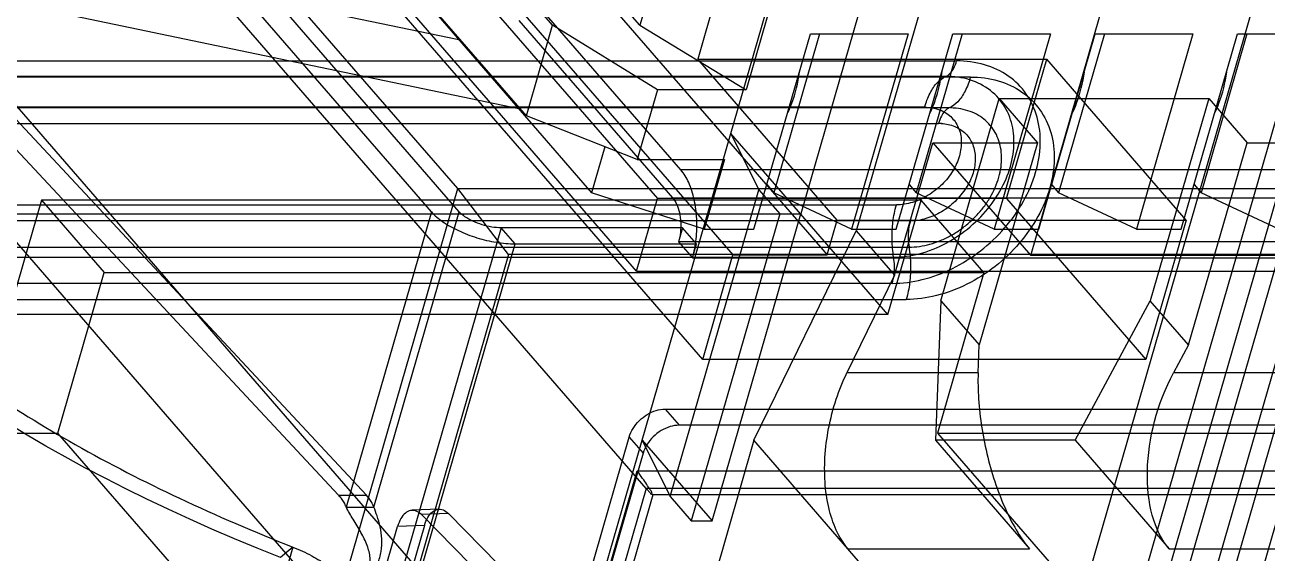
# Model space of a CAD drawing. Header units: millimetres. Extents: x -1 to 407, y -1 to 283.
# Drawn here: x 196.108 to 198.034, y 180.492 to 181.312 of the extents above; entities that cross this region are included whole.
import ezdxf

# ---------------------------------------------------------------- set-up
doc = ezdxf.new("R2010")
doc.units = ezdxf.units.MM
doc.header["$LTSCALE"] = 23.1
doc.layers.get('0').update_dxf_attribs({"linetype": 'CONTINUOUS'})
for name, color, linetype in [('_154401', 7, 'CONTINUOUS'), ('_242707', 7, 'CONTINUOUS'), ('_307065', 7, 'CONTINUOUS'), ('_367183', 7, 'CONTINUOUS'), ('_372860', 7, 'CONTINUOUS')]:
    doc.layers.add(name, color=color, linetype=linetype)

msp = doc.modelspace()

# ---------------------------------------------------------------- linework, layer by layer
at = {"color": 6, "linetype": 'Continuous'}
for p, q in [((198.3251, 182.4254), (197.7251, 180.347)), ((197.7805, 180.2387), (198.4117, 182.4254)), ((197.7784, 182.3129), (197.3972, 180.9923)), ((196.7383, 181.0222), (195.9091, 181.9797)), ((196.7816, 181.0222), (195.9524, 181.9797)), ((196.3183, 181.98), (197.206, 180.955)), ((196.4645, 181.98), (197.3522, 180.955)), ((197.1591, 180.7926), (196.2715, 181.8176)), ((196.4176, 181.8176), (197.0888, 181.0426)), ((197.0714, 180.5925), (196.0755, 181.7425)), ((197.0563, 180.93), (196.3526, 181.7425)), ((197.6677, 180.9542), (197.8427, 181.5604)), ((198.2717, 181.5652), (197.8779, 180.2012)), ((196.9403, 180.2345), (197.3153, 181.5335)), ((195.7359, 181.503), (196.5944, 180.582)), ((196.6377, 180.582), (195.7792, 181.503)), ((197.8215, 180.256), (198.1761, 181.4841)), ((198.1977, 181.4591), (197.8432, 180.231)), ((197.2063, 181.4496), (197.1513, 181.2591)), ((197.9153, 180.2306), (198.2627, 181.4341)), ((198.306, 181.4341), (197.9586, 180.2306)), ((197.4235, 181.4085), (197.311, 181.0188)), ((196.7793, 181.058), (196.487, 181.3955)), ((197.1251, 181.0871), (196.8869, 181.3621)), ((196.7729, 180.192), (195.7769, 181.342)), ((195.9599, 181.342), (196.9558, 180.192)), ((197.1126, 181.0438), (196.8744, 181.3188)), ((195.1928, 181.2562), (197.5528, 181.2562)), ((197.3678, 181.0091), (197.1513, 181.2591)), ((197.1513, 181.2591), (197.6925, 181.2591)), ((197.63, 181.0426), (197.6925, 181.2591)), ((197.909, 181.0091), (197.6925, 181.2591)), ((197.5362, 181.2322), (195.1763, 181.2322)), ((197.5744, 181.2312), (195.2145, 181.2312)), ((197.5032, 181.1843), (195.1432, 181.1843)), ((197.5283, 180.884), (197.619, 181.1979)), ((197.619, 181.1979), (197.6785, 181.1292)), ((197.619, 181.1979), (197.9437, 181.1979)), ((197.9437, 181.1979), (197.8531, 180.884)), ((197.9437, 181.1979), (198.0033, 181.1292)), ((197.5413, 181.1833), (195.1814, 181.1833)), ((197.5475, 181.1831), (197.5434, 181.1833)), ((197.5482, 181.1831), (197.5475, 181.1831)), ((195.1649, 181.1593), (197.5248, 181.1593)), ((197.4567, 180.9235), (197.5161, 181.1292)), ((197.5161, 181.1292), (197.6677, 180.9542)), ((197.5161, 181.1292), (197.6785, 181.1292)), ((197.6785, 181.1292), (197.5879, 180.8153)), ((197.9126, 180.8153), (198.0033, 181.1292)), ((198.0033, 181.1292), (198.1602, 181.1292)), ((199.9397, 181.0871), (197.1251, 181.0871)), ((196.0105, 178.395), (196.7793, 181.058)), ((196.858, 180.9556), (196.7793, 181.058)), ((196.7793, 181.058), (200.2109, 181.058)), ((197.1086, 180.58), (197.2461, 181.0563)), ((195.0995, 181.0328), (197.4594, 181.0328)), ((196.1336, 181.0401), (196.0824, 180.8626)), ((196.1336, 181.0401), (196.231, 180.9276)), ((197.4976, 181.0401), (196.1336, 181.0401)), ((197.0563, 180.93), (197.0888, 181.0426)), ((197.63, 181.0426), (197.0888, 181.0426)), ((197.1126, 181.0438), (199.9272, 181.0438)), ((197.4464, 180.8626), (197.4976, 181.0401)), ((197.595, 180.9276), (197.4976, 181.0401)), ((197.63, 181.0426), (197.8465, 180.7926)), ((196.7383, 181.0222), (196.606, 180.5638)), ((196.6493, 180.5638), (196.7816, 181.0222)), ((197.4811, 181.0078), (195.1211, 181.0078)), ((196.8682, 180.9722), (196.8465, 180.9972)), ((197.128, 180.9972), (197.1217, 180.9755)), ((197.2385, 180.6675), (197.3972, 180.9923)), ((197.3522, 180.955), (197.3678, 181.0091)), ((197.3678, 181.0091), (197.909, 181.0091)), ((197.3972, 180.9923), (197.4567, 180.9235)), ((197.909, 181.0091), (197.8465, 180.7926)), ((197.1434, 180.9505), (197.1496, 180.9722)), ((195.119, 180.9672), (197.479, 180.9672)), ((196.858, 180.9556), (196.108, 178.3575)), ((200.1597, 180.9556), (196.858, 180.9556)), ((197.1591, 180.7926), (197.206, 180.955)), ((197.206, 180.955), (197.3522, 180.955)), ((198.3118, 180.9542), (197.6677, 180.9542)), ((195.0953, 180.9516), (197.4552, 180.9516)), ((196.1592, 180.6786), (196.231, 180.9276)), ((196.231, 180.9276), (197.595, 180.9276)), ((197.0563, 180.93), (199.0806, 180.93)), ((197.4567, 180.9235), (197.3827, 180.772)), ((197.595, 180.9276), (197.5232, 180.6786)), ((197.4531, 180.911), (195.0932, 180.911)), ((195.1148, 180.886), (197.4748, 180.886)), ((197.5283, 180.884), (197.52, 180.6675)), ((197.5283, 180.884), (197.5879, 180.8153)), ((197.7365, 180.6675), (197.8531, 180.884)), ((197.9126, 180.8153), (197.8531, 180.884)), ((197.5862, 180.772), (197.5879, 180.8153)), ((197.9126, 180.8153), (197.8893, 180.772)), ((197.8465, 180.7926), (197.1591, 180.7926)), ((197.5862, 180.772), (197.3827, 180.772)), ((198.0571, 180.772), (197.8893, 180.772)), ((197.1009, 180.7157), (197.1225, 180.6907)), ((195.5519, 180.6786), (196.1592, 180.6786)), ((196.3324, 180.4786), (196.1592, 180.6786)), ((197.0451, 180.6724), (197.0667, 180.6474)), ((197.0653, 180.6675), (197.1086, 180.58)), ((197.0653, 180.6675), (197.1735, 180.5425)), ((197.2385, 180.6675), (197.1135, 180.2345)), ((197.4496, 180.4237), (197.2385, 180.6675)), ((197.52, 180.6675), (197.6661, 180.4987)), ((197.7365, 180.6675), (197.52, 180.6675)), ((197.5232, 180.6786), (197.6964, 180.4786)), ((197.5232, 180.6786), (198.1305, 180.6786)), ((197.7365, 180.6675), (197.8826, 180.4987)), ((196.9421, 180.2194), (197.0577, 180.62)), ((197.0577, 180.62), (199.7662, 180.62)), ((197.0714, 180.5925), (196.9558, 180.192)), ((199.65, 180.5925), (197.0714, 180.5925)), ((196.5944, 180.582), (196.6377, 180.582)), ((197.0817, 180.5828), (196.9661, 180.1822)), ((199.6775, 180.5825), (197.0814, 180.5825)), ((197.1086, 180.58), (197.1411, 180.5425)), ((196.606, 180.5638), (196.6493, 180.5638)), ((196.7502, 180.5604), (196.7084, 180.5587)), ((196.7647, 180.5538), (196.723, 180.5521)), ((196.723, 180.5521), (196.8746, 180.398)), ((196.9163, 180.3997), (196.7647, 180.5538)), ((196.5984, 180.2306), (196.6859, 180.5337)), ((196.7277, 180.5354), (196.6402, 180.2323)), ((196.7277, 180.5354), (196.6859, 180.5337)), ((196.5235, 180.5017), (196.4127, 180.1178)), ((196.5235, 180.5017), (196.5043, 180.4856)), ((197.3846, 180.4987), (197.6661, 180.4987)), ((197.8826, 180.4987), (198.0937, 180.4987))]:
    msp.add_line(p, q, dxfattribs=at)
at = {"color": 7, "linetype": 'Continuous'}
for p, q in [((197.2028, 181.1438), (197.2461, 181.0563)), ((197.4464, 180.8626), (197.2028, 181.1438)), ((197.2461, 181.0563), (197.2786, 181.0188)), ((195.9471, 181.0188), (197.311, 181.0188)), ((197.2786, 181.0188), (197.1411, 180.5425)), ((197.1735, 180.5425), (197.311, 181.0188)), ((196.8465, 180.9972), (196.0903, 178.3775)), ((197.128, 180.9972), (196.8465, 180.9972)), ((197.1496, 180.9722), (197.128, 180.9972)), ((196.1119, 178.3525), (196.8682, 180.9722)), ((196.8682, 180.9722), (197.1496, 180.9722)), ((197.1217, 180.9755), (197.1434, 180.9505)), ((199.9363, 180.9755), (197.1217, 180.9755)), ((197.1434, 180.9505), (199.958, 180.9505)), ((197.4464, 180.8626), (196.0824, 180.8626)), ((197.1009, 180.7157), (199.8072, 180.7157)), ((199.8288, 180.6907), (197.1225, 180.6907)), ((196.9175, 180.2304), (197.0451, 180.6724)), ((197.0667, 180.6474), (196.9391, 180.2054)), ((197.1411, 180.5425), (197.1735, 180.5425))]:
    msp.add_line(p, q, dxfattribs=at)
at = {"color": 6, "linetype": 'Continuous'}
for centre, radius, start, end in [((197.5363, 181.0953), 0.1369, 86.2904, 90.012), ((197.5248, 181.0853), 0.074, 86.636, 89.9635)]:
    msp.add_arc(centre, radius, start, end, dxfattribs=at)
at = {"color": 6, "linetype": 'Continuous', "extrusion": (0, 0, -1)}
for centre, major_axis, ratio, start_param, end_param in [((197.081, 180.9681), (-1.4564, 0.3624), 0.423626, 5.012153, 5.860427), ((197.9759, 180.672), (0.057, 0.1973), 0.576999, -2.783164, -1.212368), ((196.9702, 180.5842), (-1.4252, 0.4706), 0.441408, -1.303516, -0.455242), ((196.9702, 180.5842), (-1.3777, 0.4549), 0.441408, 4.979669, 5.827943)]:
    msp.add_ellipse(centre, major_axis=major_axis, ratio=ratio, start_param=start_param, end_param=end_param, dxfattribs=at)
at = {"color": 6, "linetype": 'Continuous'}
for points, knots in [([(197.4531, 180.911), (197.4687, 180.911), (197.501, 180.9153), (197.5476, 180.9329), (197.5909, 180.9603), (197.6284, 180.9957), (197.6576, 181.0369), (197.6768, 181.0813), (197.6845, 181.1262), (197.68, 181.1687), (197.6628, 181.2061), (197.6339, 181.2349), (197.5957, 181.2526), (197.5673, 181.2562), (197.5528, 181.2562)], [0, 0, 0, 0, 0.085354, 0.176037, 0.269785, 0.3637, 0.456022, 0.543863, 0.625818, 0.702083, 0.774238, 0.84598, 0.920531, 1, 1, 1, 1]), ([(197.5362, 181.2322), (197.5387, 181.2333), (197.5436, 181.2371), (197.5491, 181.2455), (197.5517, 181.2523), (197.5528, 181.2562)], [0, 0, 0, 0, 0.26963, 0.601802, 1, 1, 1, 1]), ([(197.4552, 180.9516), (197.4686, 180.9516), (197.4969, 180.9556), (197.5375, 180.972), (197.5748, 180.9976), (197.6058, 181.03), (197.6284, 181.0669), (197.6411, 181.1055), (197.643, 181.1432), (197.6338, 181.1777), (197.6131, 181.2065), (197.5821, 181.226), (197.5577, 181.2311), (197.5451, 181.2319)], [0, 0, 0, 0, 0.091618, 0.193992, 0.2977, 0.399719, 0.499661, 0.591285, 0.676323, 0.754647, 0.832035, 0.913682, 1, 1, 1, 1]), ([(197.5744, 181.2312), (197.5889, 181.2312), (197.6171, 181.2276), (197.6551, 181.2102), (197.6839, 181.1818), (197.7013, 181.1449), (197.7062, 181.1025), (197.6989, 181.0577), (197.68, 181.0132), (197.651, 180.9718), (197.6135, 180.936), (197.5699, 180.9082), (197.523, 180.8904), (197.4904, 180.886), (197.4748, 180.886)], [0, 0, 0, 0, 0.079193, 0.153077, 0.224106, 0.295691, 0.371752, 0.453585, 0.541191, 0.633457, 0.727996, 0.822743, 0.914322, 1, 1, 1, 1]), ([(197.5032, 181.1843), (197.5053, 181.1919), (197.5105, 181.2055), (197.5214, 181.2224), (197.5312, 181.2301), (197.5362, 181.2322)], [0, 0, 0, 0, 0.393549, 0.726569, 1, 1, 1, 1]), ([(197.5744, 181.2312), (197.5722, 181.2236), (197.5671, 181.21), (197.5562, 181.1931), (197.5464, 181.1854), (197.5413, 181.1833)], [0, 0, 0, 0, 0.393549, 0.726569, 1, 1, 1, 1]), ([(197.5032, 181.1843), (197.5108, 181.1843), (197.5256, 181.1821), (197.5445, 181.171), (197.5569, 181.1533), (197.5614, 181.1315), (197.5581, 181.1079), (197.5475, 181.0845), (197.5308, 181.0636), (197.5094, 181.0468), (197.4852, 181.0357), (197.4678, 181.0328), (197.4594, 181.0328)], [0, 0, 0, 0, 0.094862, 0.182106, 0.266584, 0.355552, 0.453357, 0.559542, 0.670943, 0.784228, 0.895715, 1, 1, 1, 1]), ([(197.479, 180.9672), (197.4843, 180.9672), (197.4953, 180.968), (197.5118, 180.9715), (197.5282, 180.9772), (197.5442, 180.985), (197.5595, 180.9947), (197.5737, 181.0061), (197.5866, 181.0189), (197.5979, 181.033), (197.6073, 181.048), (197.6146, 181.0636), (197.6197, 181.0794), (197.6225, 181.0951), (197.6229, 181.1105), (197.6208, 181.1251), (197.6164, 181.1387), (197.6096, 181.151), (197.6007, 181.1616), (197.5898, 181.1703), (197.5772, 181.1769), (197.5631, 181.1813), (197.5532, 181.1827), (197.5482, 181.1831)], [0, 0, 0, 0, 0.047857, 0.097621, 0.149054, 0.201803, 0.255448, 0.309534, 0.363549, 0.41698, 0.469367, 0.520311, 0.569498, 0.616749, 0.66204, 0.705511, 0.747479, 0.78844, 0.829025, 0.869908, 0.911717, 0.954966, 1, 1, 1, 1]), ([(197.5413, 181.1833), (197.5389, 181.1822), (197.534, 181.1784), (197.5285, 181.17), (197.5259, 181.1631), (197.5248, 181.1593)], [0, 0, 0, 0, 0.26963, 0.601802, 1, 1, 1, 1]), ([(197.5291, 181.1592), (197.5362, 181.1588), (197.5501, 181.1558), (197.5678, 181.1444), (197.5792, 181.1265), (197.583, 181.1047), (197.5793, 181.0812), (197.5681, 181.0581), (197.5512, 181.0375), (197.53, 181.0211), (197.5061, 181.0106), (197.4892, 181.0078), (197.4811, 181.0078)], [0, 0, 0, 0, 0.090541, 0.175823, 0.260777, 0.351493, 0.450716, 0.558782, 0.672454, 0.786246, 0.896143, 1, 1, 1, 1]), ([(197.1434, 180.9505), (197.1461, 180.9601), (197.1498, 180.9802), (197.1506, 181.0108), (197.1468, 181.0404), (197.1388, 181.0664), (197.1302, 181.0813), (197.1251, 181.0871)], [0, 0, 0, 0, 0.209849, 0.429272, 0.642992, 0.836719, 1, 1, 1, 1]), ([(197.1126, 181.0438), (197.1151, 181.0409), (197.1194, 181.0335), (197.1234, 181.0205), (197.1253, 181.0057), (197.125, 180.9904), (197.1231, 180.9803), (197.1217, 180.9755)], [0, 0, 0, 0, 0.163304, 0.357047, 0.570769, 0.790178, 1, 1, 1, 1]), ([(197.4552, 180.9516), (197.4537, 180.9606), (197.4521, 180.979), (197.4535, 181.0064), (197.4569, 181.0242), (197.4594, 181.0328)], [0, 0, 0, 0, 0.335441, 0.674678, 1, 1, 1, 1]), ([(196.7383, 181.0222), (196.7434, 181.0163), (196.7568, 181.0051), (196.7808, 180.9918), (196.8089, 180.9811), (196.8384, 180.9741), (196.8585, 180.9722), (196.8682, 180.9722)], [0, 0, 0, 0, 0.165167, 0.362077, 0.577641, 0.795783, 1, 1, 1, 1]), ([(196.8465, 180.9972), (196.8417, 180.9972), (196.8316, 180.9981), (196.8169, 181.0016), (196.8028, 181.007), (196.7908, 181.0137), (196.7841, 181.0192), (196.7816, 181.0222)], [0, 0, 0, 0, 0.204244, 0.4224, 0.637962, 0.834856, 1, 1, 1, 1]), ([(197.4811, 181.0078), (197.4798, 181.0036), (197.4781, 180.9947), (197.4774, 180.981), (197.4782, 180.9717), (197.479, 180.9672)], [0, 0, 0, 0, 0.321066, 0.660217, 1, 1, 1, 1]), ([(197.479, 180.9672), (197.4804, 180.9581), (197.4821, 180.9397), (197.4807, 180.9124), (197.4772, 180.8945), (197.4748, 180.886)], [0, 0, 0, 0, 0.335437, 0.674676, 1, 1, 1, 1]), ([(195.8171, 180.9396), (195.8486, 180.9055), (195.9205, 180.8382), (196.0446, 180.7454), (196.1886, 180.6568), (196.3497, 180.5741), (196.4641, 180.525), (196.5235, 180.5017)], [0, 0, 0, 0, 0.166516, 0.351845, 0.554284, 0.77135, 1, 1, 1, 1]), ([(197.4531, 180.911), (197.4543, 180.9152), (197.4561, 180.9241), (197.4568, 180.9377), (197.456, 180.947), (197.4552, 180.9516)], [0, 0, 0, 0, 0.321079, 0.660227, 1, 1, 1, 1]), ([(197.3846, 180.4987), (197.3781, 180.5063), (197.3661, 180.5253), (197.3544, 180.5589), (197.3481, 180.5984), (197.3478, 180.6414), (197.3534, 180.6864), (197.3649, 180.7306), (197.3763, 180.7588), (197.3827, 180.772)], [0, 0, 0, 0, 0.105161, 0.232012, 0.371942, 0.522252, 0.681846, 0.846469, 1, 1, 1, 1]), ([(197.5862, 180.772), (197.5857, 180.7586), (197.5863, 180.7301), (197.5913, 180.6864), (197.6004, 180.6417), (197.6129, 180.5988), (197.6284, 180.5593), (197.6458, 180.5259), (197.6593, 180.5066), (197.6661, 180.4987)], [0, 0, 0, 0, 0.138165, 0.294878, 0.454598, 0.610077, 0.757729, 0.892212, 1, 1, 1, 1]), ([(197.0714, 180.5925), (197.0727, 180.5911), (197.075, 180.5883), (197.0776, 180.5859), (197.081, 180.5817), (197.0802, 180.5881), (197.0766, 180.5916), (197.072, 180.5997), (197.0654, 180.6089), (197.0605, 180.6161), (197.0577, 180.62)], [0, 0, 0, 0, 0.100311, 0.177137, 0.228834, 0.284454, 0.387218, 0.542318, 0.748529, 1, 1, 1, 1]), ([(196.5944, 180.582), (196.596, 180.5804), (196.5989, 180.5768), (196.6027, 180.5707), (196.6049, 180.5662), (196.606, 180.5638)], [0, 0, 0, 0, 0.303776, 0.637359, 1, 1, 1, 1]), ([(196.6493, 180.5638), (196.6482, 180.5662), (196.646, 180.5707), (196.6422, 180.5768), (196.6393, 180.5804), (196.6377, 180.582)], [0, 0, 0, 0, 0.362641, 0.696224, 1, 1, 1, 1]), ([(196.5706, 180.4413), (196.5751, 180.4386), (196.5863, 180.4351), (196.6041, 180.4356), (196.6214, 180.4417), (196.6351, 180.453), (196.643, 180.4682), (196.6442, 180.486), (196.639, 180.5052), (196.6292, 180.5249), (196.6173, 180.5443), (196.6094, 180.5574), (196.606, 180.5638)], [0, 0, 0, 0, 0.083232, 0.17913, 0.276517, 0.36648, 0.451411, 0.539602, 0.641056, 0.759817, 0.885225, 1, 1, 1, 1]), ([(196.6139, 180.4413), (196.6169, 180.4408), (196.6245, 180.4423), (196.6356, 180.4489), (196.647, 180.4603), (196.6559, 180.4762), (196.6612, 180.4948), (196.6623, 180.5143), (196.6593, 180.5328), (196.6545, 180.5491), (196.6509, 180.5592), (196.6493, 180.5638)], [0, 0, 0, 0, 0.06198, 0.151089, 0.2617, 0.387031, 0.519759, 0.6525, 0.781417, 0.900833, 1, 1, 1, 1]), ([(196.723, 180.5521), (196.7207, 180.5544), (196.7155, 180.5583), (196.7058, 180.5593), (196.697, 180.5545), (196.6902, 180.5455), (196.6872, 180.5379), (196.6859, 180.5337)], [0, 0, 0, 0, 0.191676, 0.358127, 0.533782, 0.745515, 1, 1, 1, 1]), ([(196.7277, 180.5354), (196.7289, 180.5396), (196.7319, 180.5472), (196.7387, 180.5562), (196.7475, 180.561), (196.7572, 180.56), (196.7624, 180.5561), (196.7647, 180.5538)], [0, 0, 0, 0, 0.254513, 0.466253, 0.641903, 0.808345, 1, 1, 1, 1]), ([(196.5235, 180.5017), (196.5336, 180.4977), (196.5523, 180.489), (196.577, 180.4739), (196.5908, 180.4621), (196.5965, 180.4559)], [0, 0, 0, 0, 0.374757, 0.712137, 1, 1, 1, 1])]:
    msp.add_open_spline(points, degree=3, knots=knots, dxfattribs=at)
at = {"color": 7, "linetype": 'Continuous'}
for points, knots in [([(197.0451, 180.6724), (197.0464, 180.6771), (197.0507, 180.6864), (197.0603, 180.6983), (197.0726, 180.7079), (197.0863, 180.7141), (197.0961, 180.7157), (197.1009, 180.7157)], [0, 0, 0, 0, 0.195347, 0.401193, 0.609452, 0.811382, 1, 1, 1, 1]), ([(197.1225, 180.6907), (197.1178, 180.6907), (197.108, 180.6891), (197.0942, 180.6829), (197.0819, 180.6733), (197.0723, 180.6614), (197.0681, 180.6521), (197.0667, 180.6474)], [0, 0, 0, 0, 0.188618, 0.390548, 0.598807, 0.804653, 1, 1, 1, 1])]:
    msp.add_open_spline(points, degree=3, knots=knots, dxfattribs=at)
at = {"layer": '_154401', "color": 7, "linetype": 'Continuous'}
msp.add_open_spline([(197.733, 181.1766), (197.7352, 181.1811), (197.7435, 181.2011), (197.7485, 181.2223), (197.751, 181.2387)], degree=3, knots=[0, 0, 0, 0, 0.231748, 1, 1, 1, 1], dxfattribs=at)
at = {"layer": '_242707', "color": 7, "linetype": 'Continuous'}
for p, q in [((196.8739, 181.182), (196.1223, 181.3384)), ((196.4911, 181.3496), (196.781, 181.2893))]:
    msp.add_line(p, q, dxfattribs=at)
msp.add_open_spline([(197.2914, 181.1766), (197.2935, 181.1811), (197.3018, 181.2011), (197.3069, 181.2223), (197.3093, 181.2387)], degree=3, knots=[0, 0, 0, 0, 0.231748, 1, 1, 1, 1], dxfattribs=at)
at = {"layer": '_307065', "color": 7, "linetype": 'Continuous'}
for p, q in [((196.7287, 181.3496), (196.9867, 181.0517)), ((196.8858, 181.1708), (196.7309, 181.3496)), ((196.9264, 181.3115), (196.8934, 181.3496)), ((197.0617, 181.3115), (197.0287, 181.3496)), ((197.0728, 181.3496), (197.0617, 181.3115)), ((197.2662, 181.3496), (197.2263, 181.2115)), ((196.8858, 181.1708), (196.9264, 181.3115)), ((197.0888, 181.2115), (196.9264, 181.3115)), ((197.0617, 181.3115), (197.2263, 181.2115)), ((197.2385, 180.995), (197.326, 181.2981)), ((197.3404, 181.2981), (197.2693, 181.0517)), ((197.326, 181.2981), (197.4775, 181.2981)), ((197.4775, 181.2981), (197.39, 180.995)), ((197.4593, 180.995), (197.5468, 181.2981)), ((197.5613, 181.2981), (197.4901, 181.0517)), ((197.5468, 181.2981), (197.6984, 181.2981)), ((197.6984, 181.2981), (197.6109, 180.995)), ((197.6802, 180.995), (197.7677, 181.2981)), ((197.7821, 181.2981), (197.711, 181.0517)), ((197.7677, 181.2981), (197.9192, 181.2981)), ((197.9192, 181.2981), (197.8317, 180.995)), ((197.901, 180.995), (197.9885, 181.2981)), ((198.0029, 181.2981), (197.9318, 181.0517)), ((197.9885, 181.2981), (198.1401, 181.2981)), ((197.0888, 181.2115), (197.0576, 181.1032)), ((197.2263, 181.2115), (197.0888, 181.2115)), ((197.0576, 181.1032), (196.8858, 181.1708)), ((197.0073, 181.123), (196.9867, 181.0517)), ((197.0576, 181.1032), (197.1929, 181.1032)), ((197.1929, 181.1032), (197.1616, 180.995)), ((197.1616, 180.995), (196.9867, 181.0517)), ((197.2585, 181.0642), (197.2693, 181.0517)), ((197.39, 180.995), (197.2693, 181.0517)), ((197.4793, 181.0642), (197.4901, 181.0517)), ((197.6109, 180.995), (197.4901, 181.0517)), ((197.7001, 181.0642), (197.711, 181.0517)), ((197.8317, 180.995), (197.711, 181.0517)), ((197.921, 181.0642), (197.9318, 181.0517)), ((198.0526, 180.995), (197.9318, 181.0517)), ((197.1616, 180.995), (197.2385, 180.995)), ((197.39, 180.995), (197.4593, 180.995)), ((197.6109, 180.995), (197.6802, 180.995)), ((197.8317, 180.995), (197.901, 180.995))]:
    msp.add_line(p, q, dxfattribs=at)
at = {"layer": '_367183', "color": 7, "linetype": 'Continuous'}
for points, knots in [([(197.523, 181.2056), (197.5238, 181.2083), (197.5268, 181.2196), (197.529, 181.2311), (197.5303, 181.2398)], [0, 0, 0, 0, 0.242627, 1, 1, 1, 1]), ([(197.5118, 181.1758), (197.5129, 181.1781), (197.5173, 181.1878), (197.5208, 181.1978), (197.523, 181.2056)], [0, 0, 0, 0, 0.238773, 1, 1, 1, 1])]:
    msp.add_open_spline(points, degree=3, knots=knots, dxfattribs=at)
at = {"layer": '_372860', "color": 7, "linetype": 'Continuous'}
msp.add_open_spline([(197.9539, 181.1766), (197.956, 181.1811), (197.9643, 181.2011), (197.9694, 181.2223), (197.9718, 181.2387)], degree=3, knots=[0, 0, 0, 0, 0.231748, 1, 1, 1, 1], dxfattribs=at)

doc.saveas('drawing.dxf')
